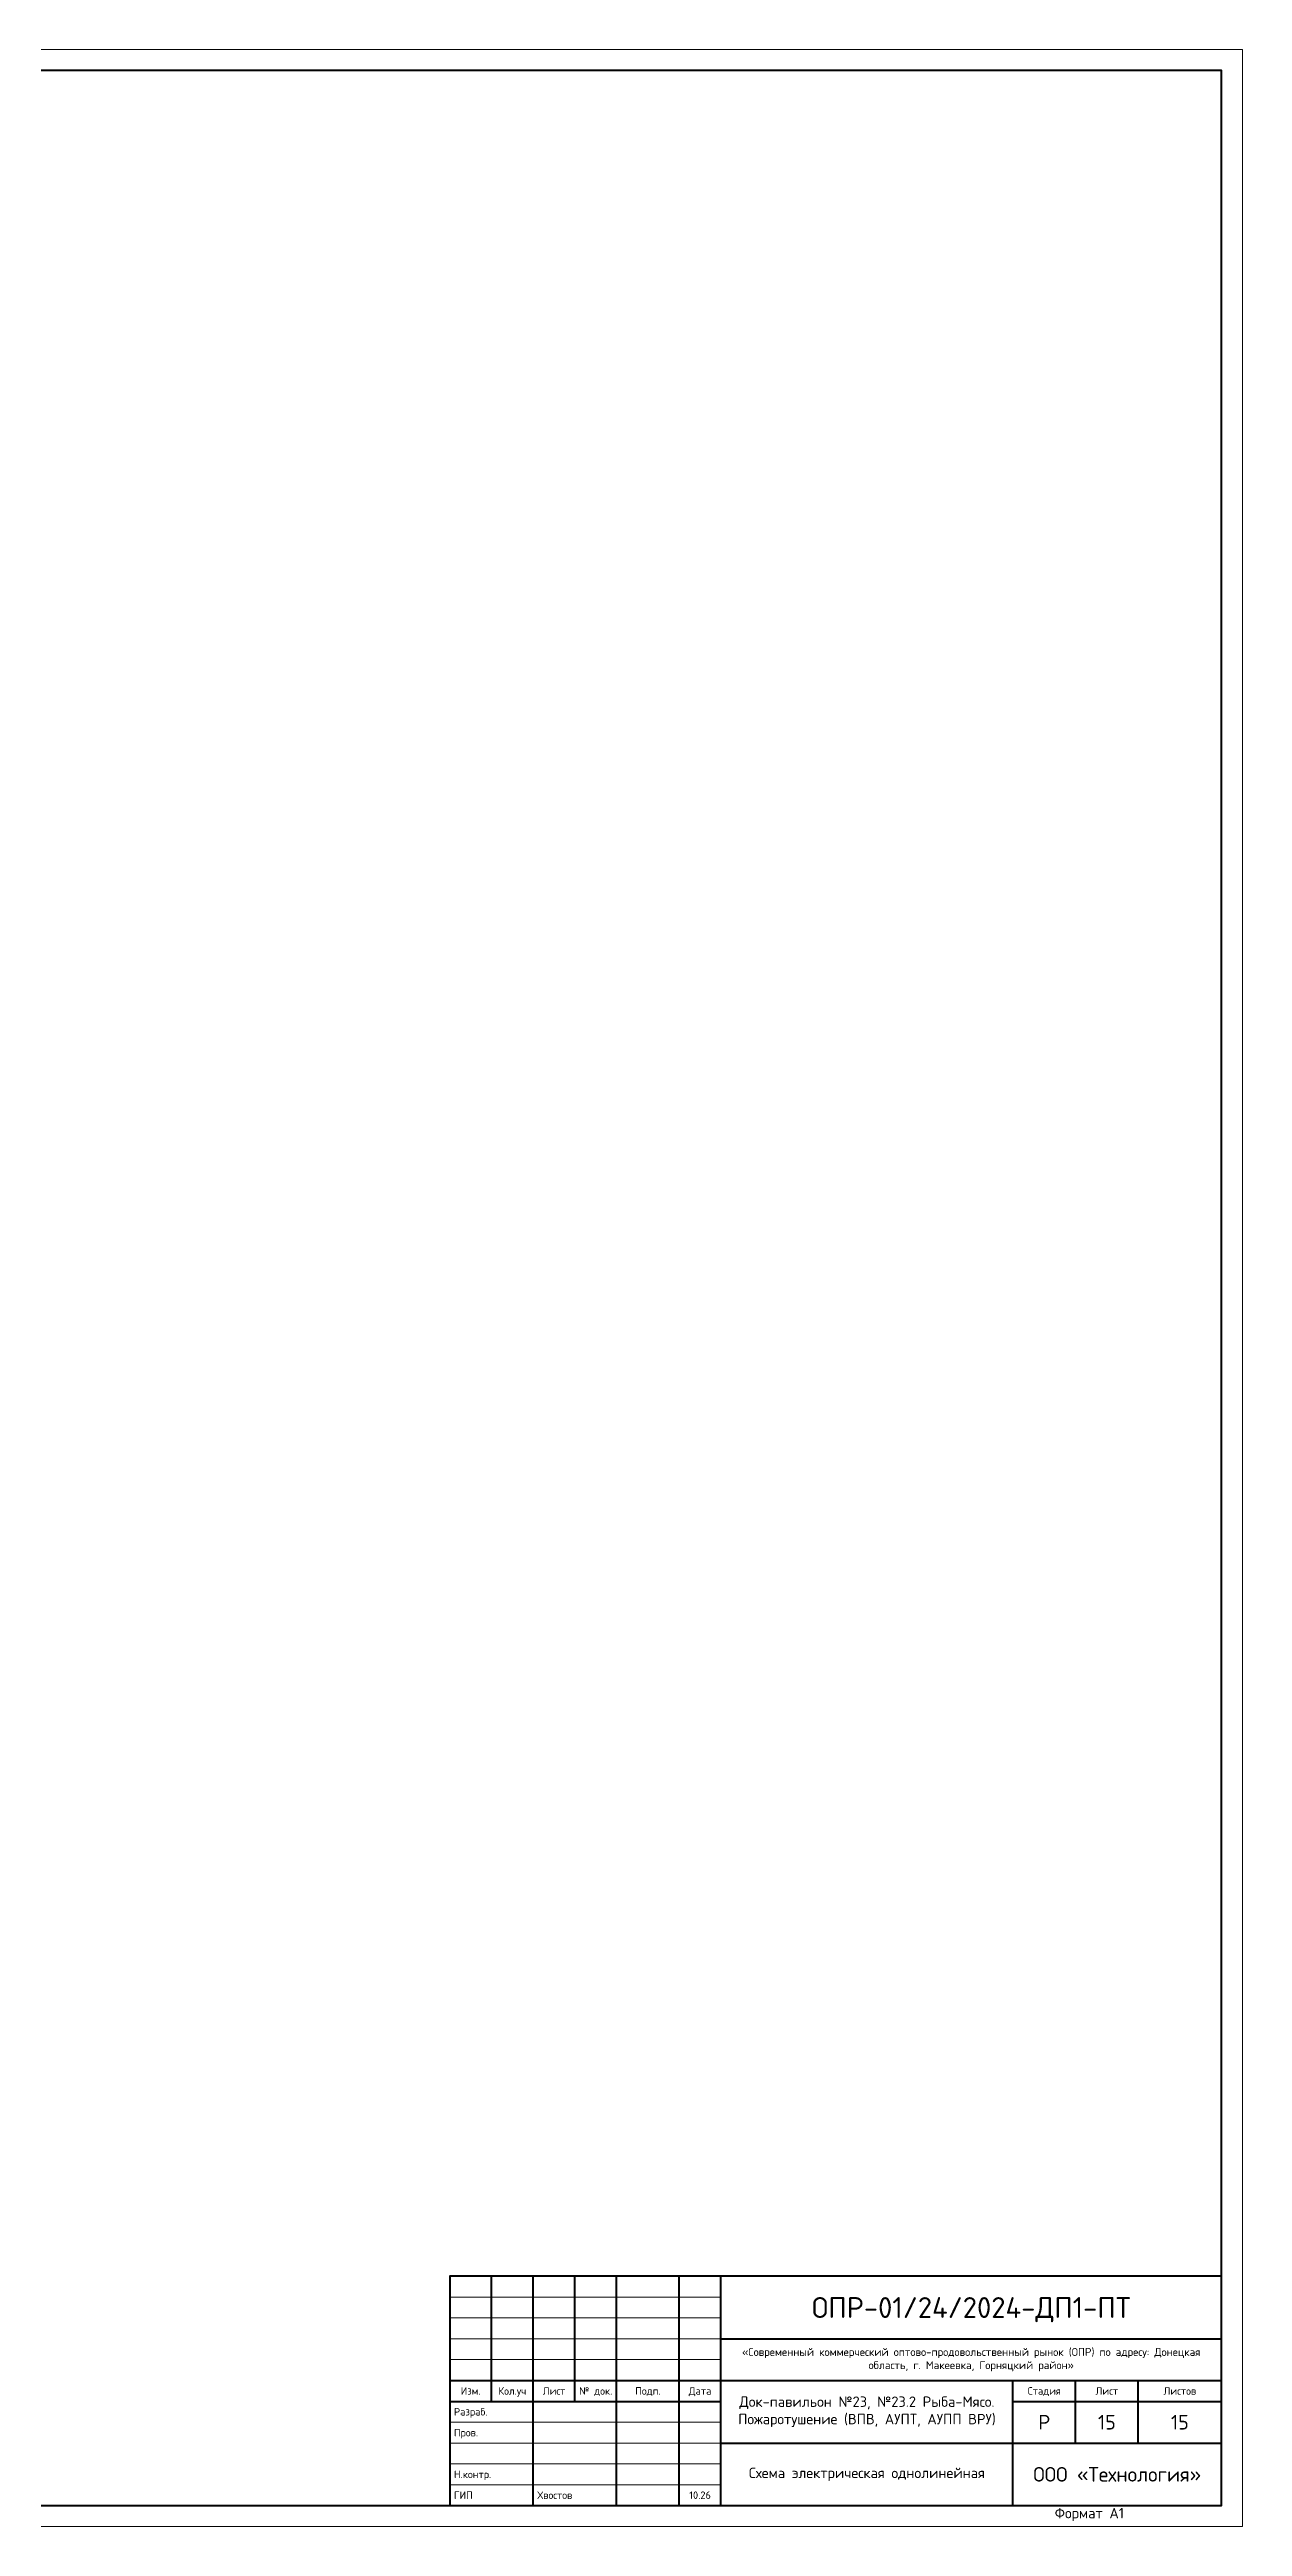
# Model space of a CAD drawing. Header units: millimetres. Extents: x 0 to 2118900, y -20000 to 84100.
# Drawn here: x 7755 to 8041, y -20000 to -19406 of the extents above; entities that cross this region are included whole.
import ezdxf
from ezdxf.enums import TextEntityAlignment as Align

# ---------------------------------------------------------------- set-up
doc = ezdxf.new("R2010")
doc.units = ezdxf.units.MM
for name, color, linetype, lineweight in [('ПТ_рамка', 7, 'Continuous', 50), ('ПТ_рамка_тонк', 7, 'Continuous', 18), ('ПТ_текст', 7, 'Continuous', 18)]:
    doc.layers.add(name, color=color, linetype=linetype, lineweight=lineweight)
doc.styles.add('ПТ', font='isocpeur.ttf')
doc.styles.add('ПТ_загл', font='isocpeur.ttf')

msp = doc.modelspace()

# ---------------------------------------------------------------- linework, layer by layer
at = {"layer": 'ПТ_рамка', "lineweight": 50}
for p, q in [((7861, -19970), (7861, -19940)), ((7871, -19970), (7871, -19940)), ((7881, -19970), (7881, -19940)), ((7891, -19970), (7891, -19940)), ((7906, -19970), (7906, -19940)), ((7851, -19965), (7916, -19965)), ((7851, -19970), (7916, -19970)), ((7871, -19995), (7871, -19970)), ((7891, -19995), (7891, -19970)), ((7906, -19995), (7906, -19970)), ((7916, -19965), (8036, -19965)), ((7986, -19970), (8036, -19970)), ((8001, -19980), (8001, -19965)), ((8016, -19980), (8016, -19965))]:
    msp.add_line(p, q, dxfattribs=at)
at = {"layer": 'ПТ_рамка', "lineweight": 70}
for p, q in [((7916, -19995), (7916, -19940)), ((7916, -19955), (8036, -19955)), ((7986, -19995), (7986, -19965)), ((7916, -19980), (8036, -19980))]:
    msp.add_line(p, q, dxfattribs=at)
at = {"layer": 'ПТ_рамка', "lineweight": 18}
for p, q in [((7851, -19945), (7916, -19945)), ((7851, -19950), (7916, -19950)), ((7851, -19955), (7916, -19955)), ((7851, -19960), (7916, -19960)), ((7851, -19975), (7916, -19975)), ((7851, -19980), (7916, -19980)), ((7851, -19985), (7916, -19985)), ((7851, -19990), (7916, -19990))]:
    msp.add_line(p, q, dxfattribs=at)
at = {"layer": 'ПТ_рамка', "lineweight": 70}
for points in [[(7220, -19995), (8036, -19995), (8036, -19411), (7220, -19411)], [(7851, -19995), (8036, -19995), (8036, -19940), (7851, -19940)]]:
    msp.add_lwpolyline(points, close=True, dxfattribs=at)
at = {"layer": 'ПТ_рамка_тонк', "lineweight": 13}
msp.add_lwpolyline([(7200, -20000), (8041, -20000), (8041, -19406), (7200, -19406)], close=True, dxfattribs=at)

# ---------------------------------------------------------------- texts
at = {"layer": 'ПТ_текст'}
for s, height, style, p in [('ОПР-01/24/2024-ДП1-ПТ', 5, 'ПТ_загл', (7976, -19947.5)), ('Изм.', 1.8, 'ПТ', (7856, -19967.5)), ('Кол.уч', 1.8, 'ПТ', (7866, -19967.5)), ('Лист', 1.8, 'ПТ', (7876, -19967.5)), ('№ док.', 1.8, 'ПТ', (7886, -19967.5)), ('Подп.', 1.8, 'ПТ', (7898.5, -19967.5)), ('Дата', 1.8, 'ПТ', (7911, -19967.5)), ('Стадия', 1.8, 'ПТ', (7993.5, -19967.5)), ('Лист', 1.8, 'ПТ', (8008.5, -19967.5)), ('Листов', 1.8, 'ПТ', (8026, -19967.5)), ('Р', 3.5, 'ПТ', (7993.5, -19975)), ('15', 3.5, 'ПТ', (8008.5, -19975)), ('15', 3.5, 'ПТ', (8026, -19975)), ('ООО «Технология»', 3.5, 'ПТ', (8011, -19987.5)), ('10.26', 1.8, 'ПТ', (7911, -19992.5))]:
    msp.add_text(s, height=height, dxfattribs=dict(at, style=style)).set_placement(p, align=Align.MIDDLE_CENTER)
at = {"layer": 'ПТ_текст', "style": 'ПТ'}
for s, p in [('Разраб.', (7852, -19972.5)), ('Пров.', (7852, -19977.5)), ('Н.контр.', (7852, -19987.5)), ('ГИП', (7852, -19992.5)), ('Хвостов', (7872, -19992.5))]:
    msp.add_text(s, height=1.8, dxfattribs=at).set_placement(p, align=Align.MIDDLE_LEFT)
msp.add_text('Формат A1', height=2.5, dxfattribs=at).set_placement((7996, -19998.8), align=Align.BOTTOM_LEFT)
at = {"layer": 'ПТ_текст', "attachment_point": 5, "style": 'ПТ'}
for s, insert, char_height, width in [('«Современный коммерческий оптово-продовольственный рынок (ОПР) по адресу: Донецкая область, г. Макеевка, Горняцкий район»', (7976, -19960), 1.9, 116), ('Док-павильон №23, №23.2 Рыба-Мясо. Пожаротушение (ВПВ, АУПТ, АУПП ВРУ)', (7951, -19972.5), 2.5, 66), ('Схема электрическая однолинейная', (7951, -19987.5), 2.5, 66)]:
    msp.add_mtext(s, dxfattribs=dict(at, insert=insert, char_height=char_height, width=width))

doc.saveas('drawing.dxf')
